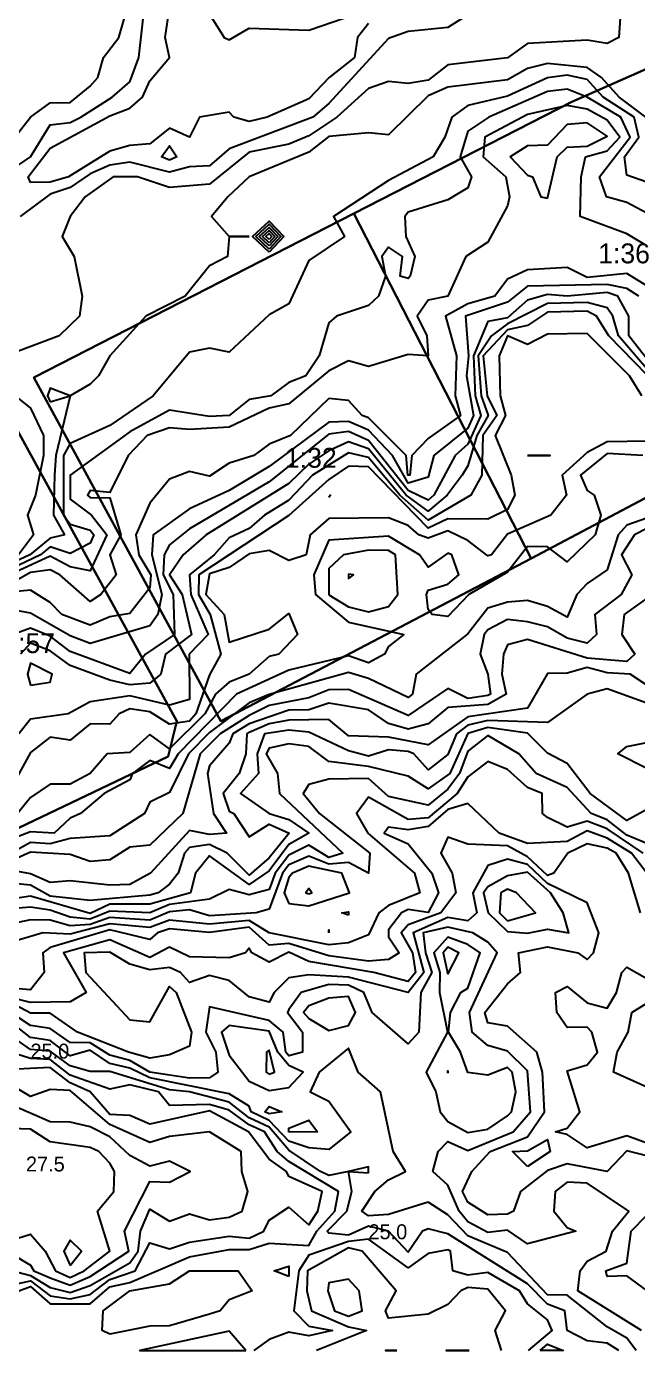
# Model space of a CAD drawing. Header units: metres. Extents: x 304729 to 308942, y 6403920 to 6405836.
# Drawn here: x 305325.6 to 305387.1, y 6404300 to 6404433.1 of the extents above; entities that cross this region are included whole.
import ezdxf

# ---------------------------------------------------------------- set-up
doc = ezdxf.new("R2010")
doc.units = ezdxf.units.M
for name, color, linetype in [('HOJDKURVOR_GRUND', 4, 'Continuous'), ('HOJDKURVOR_STOD', 6, 'Continuous'), ('HOJDKURVOR_TEXT', 2, 'Continuous'), ('TOMTBETECKNINGAR', 3, 'Continuous'), ('TOMTER_1945', 1, 'Continuous')]:
    doc.layers.add(name, color=color, linetype=linetype)

msp = doc.modelspace()

# ---------------------------------------------------------------- linework, layer by layer
at = {"layer": 'HOJDKURVOR_GRUND'}
for points in [[(305290, 6404415.44, 11), (305292, 6404415.65, 11), (305296, 6404414.89, 11), (305298, 6404415.53, 11), (305300, 6404415.22, 11), (305304, 6404415.53, 11), (305306, 6404415.24, 11), (305308, 6404414.51, 11), (305312, 6404415.41, 11), (305314, 6404414.36, 11), (305316, 6404415.81, 11), (305320, 6404416.94, 11), (305324, 6404418.63, 11), (305326, 6404420, 11), (305328, 6404423.23, 11), (305330, 6404423.47, 11), (305331.06, 6404424, 11), (305334.21, 6404426, 11), (305336, 6404427.56, 11), (305336.91, 6404430, 11), (305337.58, 6404436, 11)], [(305326, 6404417.43, 10.5), (305325.77, 6404418, 10.5), (305328, 6404420.89, 10.5), (305334, 6404424.14, 10.5), (305336, 6404424.91, 10.5), (305337.28, 6404426, 10.5), (305338, 6404427.65, 10.5), (305340, 6404430, 10.5), (305339.54, 6404432, 10.5), (305340, 6404434.92, 10.5)], [(305296, 6404415.9, 11.5), (305300, 6404418.3, 11.5), (305306, 6404417.19, 11.5), (305310, 6404418.14, 11.5), (305314, 6404417.18, 11.5), (305316.88, 6404418, 11.5), (305318, 6404419.27, 11.5), (305320, 6404418.97, 11.5), (305322, 6404419.17, 11.5), (305323.5, 6404420, 11.5), (305324.42, 6404422, 11.5), (305326, 6404424, 11.5), (305328, 6404425.45, 11.5), (305330, 6404425.47, 11.5), (305332, 6404427.11, 11.5), (305332.77, 6404428, 11.5), (305333.36, 6404430, 11.5), (305334.9, 6404432, 11.5), (305335.45, 6404434, 11.5)], [(305385.33, 6404434, 11.5), (305385.2, 6404432, 11.5), (305384, 6404431.4, 11.5), (305382, 6404431.75, 11.5), (305376, 6404431.42, 11.5), (305374, 6404429.95, 11.5), (305368, 6404429.26, 11.5), (305366, 6404427.72, 11.5), (305364, 6404427.37, 11.5), (305362, 6404427.6, 11.5), (305360, 6404426.88, 11.5), (305356.83, 6404424, 11.5), (305354, 6404422.13, 11.5), (305352, 6404421.28, 11.5), (305348, 6404420.47, 11.5), (305344, 6404417.27, 11.5), (305340, 6404416.93, 11.5), (305336.77, 6404418, 11.5), (305334.33, 6404418, 11.5), (305331.5, 6404416, 11.5), (305330, 6404414, 11.5), (305329.2, 6404412, 11.5), (305330.4, 6404410, 11.5), (305331.2, 6404406, 11.5), (305330.92, 6404404, 11.5), (305328.89, 6404402, 11.5), (305324, 6404400.18, 11.5)], [(305370, 6404434.29, 11), (305368, 6404433, 11), (305364, 6404432.61, 11), (305362, 6404431.92, 11), (305356, 6404425.39, 11), (305354.39, 6404424, 11), (305346, 6404420.82, 11), (305344, 6404419.1, 11), (305342, 6404419, 11), (305340, 6404418.48, 11), (305336, 6404419.47, 11), (305334, 6404419.17, 11), (305332, 6404418.3, 11), (305330, 6404416.92, 11), (305328, 6404416.26, 11), (305324.96, 6404414, 11)], [(305360, 6404433.43, 10.5), (305358.89, 6404432, 10.5), (305358.6, 6404430, 10.5), (305356.05, 6404428, 10.5), (305354, 6404425.83, 10.5), (305349.82, 6404424, 10.5), (305348, 6404423.56, 10.5), (305346.46, 6404424, 10.5), (305346, 6404424.5, 10.5), (305343, 6404424, 10.5), (305342, 6404422, 10.5), (305340, 6404422.91, 10.5), (305338, 6404421.31, 10.5), (305336, 6404421.15, 10.5), (305334, 6404420.59, 10.5), (305329.84, 6404418, 10.5), (305328, 6404417.45, 10.5), (305326, 6404417.43, 10.5)], [(305344, 6404434.36, 10.5), (305345.5, 6404432, 10.5), (305346, 6404431.78, 10.5), (305348, 6404432.94, 10.5), (305354, 6404432.76, 10.5), (305357.62, 6404434, 10.5)], [(305387.91, 6404424, 12), (305385.21, 6404426, 12), (305383.44, 6404428, 12), (305382, 6404429.01, 12), (305378, 6404429.39, 12), (305376, 6404428.88, 12), (305374, 6404427.74, 12), (305368, 6404427.02, 12), (305366, 6404426.16, 12), (305362, 6404422.24, 12), (305360, 6404422.43, 12), (305356, 6404422.05, 12), (305354, 6404420.47, 12), (305348, 6404418, 12), (305345.85, 6404416, 12), (305344.22, 6404414, 12), (305346, 6404412, 12), (305348, 6404412, 12)], [(305388, 6404414.34, 13), (305386, 6404415.41, 13), (305383.94, 6404416, 13), (305383.23, 6404418, 13), (305386.34, 6404422, 13), (305385.39, 6404424, 13), (305382, 6404426, 13), (305380, 6404426.82, 13), (305378, 6404426.58, 13), (305372.12, 6404424, 13), (305370, 6404422.59, 13), (305369.23, 6404420, 13), (305370.38, 6404418, 13), (305370, 6404416.89, 13), (305368, 6404415.69, 13), (305364, 6404414.46, 13), (305363.67, 6404414, 13), (305363.75, 6404412, 13), (305364.67, 6404410, 13), (305364.2, 6404408, 13), (305364, 6404407.79, 13), (305363.2, 6404408, 13), (305363.41, 6404410, 13), (305362, 6404410.92, 13), (305361.33, 6404410, 13), (305361.7, 6404408, 13), (305361, 6404406, 13), (305360, 6404405.07, 13), (305356.8, 6404404, 13), (305356, 6404403.33, 13), (305355.04, 6404400, 13), (305353.69, 6404398, 13), (305352, 6404397.33, 13), (305350.17, 6404396, 13), (305348, 6404395.63, 13), (305346, 6404394, 13), (305344, 6404393.92, 13), (305340, 6404394.55, 13), (305336, 6404392.36, 13), (305330, 6404388, 13), (305330, 6404385.58, 13), (305332.15, 6404384, 13), (305333.67, 6404382, 13), (305332, 6404378.39, 13), (305330, 6404378.79, 13), (305328, 6404379.86, 13), (305324, 6404378.03, 13)], [(305388, 6404411.08, 13.5), (305386, 6404412.27, 13.5), (305381.29, 6404414, 13.5), (305381.4, 6404418, 13.5), (305381.82, 6404420, 13.5), (305384, 6404420.61, 13.5), (305385.28, 6404422, 13.5), (305384, 6404423.71, 13.5), (305382, 6404424.8, 13.5), (305380, 6404425.16, 13.5), (305376, 6404424.28, 13.5), (305371.7, 6404422, 13.5), (305371.54, 6404420, 13.5), (305373.81, 6404418, 13.5), (305374.19, 6404416, 13.5), (305374, 6404415.09, 13.5), (305372, 6404411.43, 13.5), (305369.78, 6404410, 13.5), (305368, 6404406, 13.5), (305366, 6404405.6, 13.5), (305364.89, 6404404, 13.5), (305365.86, 6404402, 13.5), (305366, 6404400, 13.5), (305364, 6404400.14, 13.5), (305360, 6404398.95, 13.5), (305358, 6404399.51, 13.5), (305356, 6404398.51, 13.5), (305352, 6404395.18, 13.5), (305350, 6404394.73, 13.5), (305346, 6404392.85, 13.5), (305342, 6404392.59, 13.5), (305340, 6404392.77, 13.5), (305337.74, 6404392, 13.5), (305335.83, 6404390, 13.5), (305334, 6404386.25, 13.5), (305332, 6404386.45, 13.5), (305331.74, 6404386, 13.5), (305332, 6404385.77, 13.5), (305334, 6404385.73, 13.5), (305335.09, 6404382, 13.5), (305334, 6404380, 13.5), (305334.62, 6404378, 13.5), (305333.08, 6404376, 13.5), (305332, 6404375.3, 13.5), (305328.97, 6404378, 13.5), (305328, 6404378.49, 13.5), (305326, 6404378.23, 13.5), (305324, 6404377.08, 13.5)], [(305378, 6404415.87, 14), (305378.97, 6404420, 14), (305380, 6404420.97, 14), (305382, 6404421.09, 14), (305384, 6404422.1, 14), (305382, 6404423.43, 14), (305380, 6404423.28, 14), (305378, 6404421.19, 14), (305376, 6404421.13, 14), (305374.24, 6404420, 14), (305376, 6404418.17, 14), (305376.5, 6404418, 14), (305377.33, 6404416, 14), (305378, 6404415.87, 14)], [(305340, 6404419.69, 10.5), (305339.19, 6404420, 10.5), (305340, 6404421.13, 10.5), (305340.74, 6404420, 10.5), (305340, 6404419.69, 10.5)], [(305350, 6404410.42, 11.5), (305348.34, 6404412, 11.5), (305350, 6404413.54, 11.5), (305351.48, 6404412, 11.5), (305350, 6404410.42, 11.5)], [(305350, 6404410.74, 11), (305348.67, 6404412, 11), (305350, 6404413.23, 11), (305351.18, 6404412, 11), (305350, 6404410.74, 11)], [(305350, 6404411.06, 10.5), (305349.01, 6404412, 10.5), (305350, 6404412.92, 10.5), (305350.88, 6404412, 10.5), (305350, 6404411.06, 10.5)], [(305350, 6404411.7, 9.5), (305349.68, 6404412, 9.5), (305350, 6404412.29, 9.5), (305350.28, 6404412, 9.5), (305350, 6404411.7, 9.5)], [(305348, 6404412, 12), (305346, 6404412, 12), (305345.82, 6404410, 12), (305344, 6404409.05, 12), (305341.57, 6404406, 12), (305337.6, 6404404, 12), (305334, 6404400, 12), (305332.84, 6404398, 12), (305332, 6404397.16, 12), (305330, 6404396, 12), (305328.55, 6404390, 12), (305328.41, 6404388, 12), (305328.33, 6404384, 12), (305329.41, 6404382, 12), (305328, 6404381.67, 12), (305325.93, 6404380, 12), (305324, 6404379.09, 12)], [(305388, 6404407.05, 14), (305386, 6404408.27, 14), (305382, 6404407.88, 14), (305380, 6404408.89, 14), (305376, 6404408.64, 14), (305374, 6404407.71, 14), (305372.7, 6404406, 14), (305370, 6404405.24, 14), (305367.76, 6404404, 14), (305368.84, 6404400, 14), (305368.73, 6404396, 14), (305369.26, 6404394, 14), (305366, 6404391.68, 14), (305364.36, 6404390, 14), (305364.16, 6404388, 14), (305363.95, 6404388, 14), (305363.78, 6404390, 14), (305360, 6404393.78, 14), (305359.36, 6404394, 14), (305358, 6404395.52, 14), (305356, 6404395.7, 14), (305352.15, 6404392, 14), (305350, 6404391.13, 14), (305348.47, 6404390, 14), (305346, 6404389.21, 14), (305344, 6404387.9, 14), (305342, 6404388.36, 14), (305340, 6404387.62, 14), (305338, 6404385.2, 14), (305336.6, 6404382, 14), (305336.89, 6404380, 14), (305338.1, 6404378, 14), (305338, 6404376.67, 14), (305336, 6404374.1, 14), (305334, 6404373.78, 14), (305332, 6404372.94, 14), (305329.17, 6404374, 14), (305328, 6404375.21, 14), (305326, 6404376.45, 14), (305320, 6404375.87, 14)], [(305387.18, 6404406, 14.5), (305386, 6404406.78, 14.5), (305384, 6404407.18, 14.5), (305376, 6404407, 14.5), (305374, 6404405.41, 14.5), (305369.77, 6404404, 14.5), (305370.06, 6404400, 14.5), (305369.85, 6404398, 14.5), (305370.58, 6404394, 14.5), (305370, 6404392.75, 14.5), (305366.59, 6404390, 14.5), (305366, 6404387.81, 14.5), (305364, 6404387.21, 14.5), (305362.41, 6404390, 14.5), (305360, 6404392.53, 14.5), (305358, 6404393.39, 14.5), (305356, 6404393.34, 14.5), (305350, 6404388.88, 14.5), (305346, 6404386.46, 14.5), (305342, 6404384.62, 14.5), (305338.34, 6404382, 14.5), (305338.2, 6404380, 14.5), (305339.21, 6404376, 14.5), (305338.81, 6404374, 14.5), (305338, 6404372.85, 14.5), (305332, 6404371.08, 14.5), (305330, 6404371.84, 14.5), (305326, 6404374.14, 14.5), (305322, 6404374.88, 14.5)], [(305388, 6404398.09, 16), (305384.19, 6404402, 16), (305382.95, 6404404, 16), (305382, 6404404.5, 16), (305378, 6404404.4, 16), (305376, 6404403.07, 16), (305374, 6404402.63, 16), (305371.54, 6404400, 16), (305371.93, 6404396, 16), (305372.91, 6404394, 16), (305371.51, 6404392, 16), (305371.41, 6404388, 16), (305370.3, 6404386, 16), (305366, 6404383.49, 16), (305363.16, 6404386, 16), (305360, 6404389.77, 16), (305358, 6404390.24, 16), (305354.36, 6404388, 16), (305352, 6404385.48, 16), (305349.55, 6404384, 16), (305348, 6404382.64, 16), (305346, 6404381.72, 16), (305344.47, 6404380, 16), (305342, 6404378, 16), (305342.14, 6404376, 16), (305343.87, 6404372, 16), (305341.95, 6404370, 16), (305342, 6404365.47, 16), (305340, 6404364.9, 16), (305336, 6404365.82, 16), (305332, 6404365.21, 16), (305329.8, 6404364, 16), (305326, 6404363.48, 16), (305324.83, 6404362, 16)], [(305390, 6404396.34, 15.5), (305385.15, 6404402, 15.5), (305384.58, 6404404, 15.5), (305384, 6404404.84, 15.5), (305382, 6404405.36, 15.5), (305378, 6404405.28, 15.5), (305374, 6404403.23, 15.5), (305372.37, 6404402, 15.5), (305371.05, 6404400, 15.5), (305371.33, 6404396, 15.5), (305372.04, 6404394, 15.5), (305370.91, 6404392, 15.5), (305370, 6404388.93, 15.5), (305369.44, 6404388, 15.5), (305367.92, 6404386, 15.5), (305366, 6404384.4, 15.5), (305363.79, 6404386, 15.5), (305360, 6404390.64, 15.5), (305358, 6404391.36, 15.5), (305356, 6404390.47, 15.5), (305354, 6404389.12, 15.5), (305352, 6404387.16, 15.5), (305343.66, 6404382, 15.5), (305341.37, 6404380, 15.5), (305339.99, 6404378, 15.5), (305341.26, 6404376, 15.5), (305342.2, 6404372, 15.5), (305339.59, 6404370, 15.5), (305339.12, 6404368, 15.5), (305338, 6404367.1, 15.5), (305336, 6404366.93, 15.5), (305334, 6404367.41, 15.5), (305330, 6404368.86, 15.5), (305328, 6404370.33, 15.5), (305326, 6404371.11, 15.5), (305325.01, 6404370, 15.5)], [(305387.5, 6404396, 16.5), (305386.27, 6404398, 16.5), (305382, 6404402.25, 16.5), (305378, 6404402.2, 16.5), (305376, 6404401.14, 16.5), (305374, 6404402.02, 16.5), (305373.14, 6404400, 16.5), (305373.24, 6404396, 16.5), (305373.79, 6404394, 16.5), (305372.75, 6404392, 16.5), (305374.37, 6404388, 16.5), (305374.73, 6404386, 16.5), (305374, 6404384.55, 16.5), (305372, 6404383.6, 16.5), (305368, 6404383.63, 16.5), (305366, 6404382.69, 16.5), (305360, 6404388.86, 16.5), (305358, 6404388.9, 16.5), (305356, 6404387.57, 16.5), (305352, 6404383.95, 16.5), (305342.94, 6404378, 16.5), (305342.89, 6404376, 16.5), (305344.08, 6404374, 16.5), (305345.14, 6404370, 16.5), (305344, 6404367.94, 16.5), (305342.64, 6404364, 16.5), (305342, 6404363.28, 16.5), (305340, 6404362.96, 16.5), (305338, 6404364.23, 16.5), (305336, 6404364.52, 16.5), (305334.92, 6404364, 16.5), (305334, 6404362.97, 16.5), (305332, 6404363.02, 16.5), (305330, 6404361.35, 16.5), (305328, 6404361.68, 16.5), (305326, 6404360.11, 16.5), (305322, 6404352.89, 16.5)], [(305328, 6404395.38, 12), (305330, 6404396, 12), (305328, 6404396.77, 12), (305327.71, 6404396, 12), (305328, 6404395.38, 12)], [(305324.46, 6404396, 11.5), (305326, 6404394.75, 11.5), (305327.31, 6404392, 11.5), (305327.32, 6404390, 11.5), (305326.5, 6404386, 11.5), (305325.69, 6404384, 11.5), (305326.32, 6404382, 11.5), (305324.81, 6404380, 11.5)], [(305382, 6404396, 16.5), (305382, 6404396, 16.5)], [(305388, 6404391.43, 17), (305384, 6404391.35, 17), (305382, 6404390.29, 17), (305379.48, 6404388, 17), (305379.92, 6404386, 17), (305378.33, 6404384, 17), (305374, 6404382.08, 17), (305372.36, 6404380, 17), (305372, 6404379.9, 17), (305370, 6404381.43, 17), (305368, 6404382.41, 17), (305366, 6404381.66, 17), (305365.07, 6404382, 17), (305364, 6404382.94, 17), (305362, 6404383.73, 17), (305356, 6404383.64, 17), (305354.15, 6404382, 17), (305353.75, 6404380, 17), (305352, 6404379.42, 17), (305350, 6404380.43, 17), (305348, 6404380.11, 17), (305346, 6404378.71, 17), (305344, 6404378.1, 17), (305343.65, 6404376, 17), (305345.47, 6404374, 17), (305346, 6404371.23, 17), (305350, 6404372.53, 17), (305352, 6404374.09, 17), (305352.86, 6404372, 17), (305351, 6404370, 17), (305350, 6404369.78, 17), (305348, 6404368, 17), (305346, 6404367.18, 17), (305344.62, 6404366, 17), (305343.54, 6404364, 17), (305340, 6404360.48, 17), (305338, 6404361.94, 17), (305336, 6404360.14, 17), (305333.71, 6404360, 17), (305332, 6404358, 17), (305330, 6404356.93, 17), (305328, 6404356.94, 17), (305326, 6404355.6, 17), (305322, 6404350.71, 17)], [(305376, 6404390, 16.5), (305378.29, 6404390, 16.5), (305376, 6404390, 16.5)], [(305356, 6404385.78, 17), (305356.17, 6404386, 17), (305356, 6404385.78, 17)], [(305388, 6404383.7, 18), (305386, 6404382.98, 18), (305385.12, 6404382, 18), (305384, 6404378.48, 18), (305382, 6404377.1, 18), (305380.97, 6404376, 18), (305380, 6404373.72, 18), (305378, 6404374.81, 18), (305376, 6404375.4, 18), (305374, 6404375.24, 18), (305372, 6404374.63, 18), (305370, 6404372.07, 18), (305364.8, 6404368, 18), (305364.44, 6404366, 18), (305364, 6404365.64, 18), (305360, 6404367.56, 18), (305358, 6404368.17, 18), (305350, 6404365.96, 18), (305348, 6404365.12, 18), (305344, 6404362.13, 18), (305341.9, 6404360, 18), (305340, 6404356.11, 18), (305338, 6404355.12, 18), (305337.47, 6404354, 18), (305334, 6404351.73, 18), (305330, 6404351.48, 18), (305328, 6404350.94, 18), (305326, 6404351.08, 18), (305320, 6404347.75, 18)], [(305388, 6404382.64, 18.5), (305386.75, 6404382, 18.5), (305385.45, 6404380, 18.5), (305386.5, 6404378, 18.5), (305385.41, 6404376, 18.5), (305382.76, 6404374, 18.5), (305382.94, 6404372, 18.5), (305382, 6404371.13, 18.5), (305380, 6404371.62, 18.5), (305378, 6404372.75, 18.5), (305376, 6404373.25, 18.5), (305374, 6404373.49, 18.5), (305372, 6404372.46, 18.5), (305371.63, 6404372, 18.5), (305371.22, 6404370, 18.5), (305372, 6404368, 18.5), (305372.28, 6404366, 18.5), (305372, 6404365.84, 18.5), (305370, 6404365.56, 18.5), (305368, 6404366.55, 18.5), (305364, 6404363.86, 18.5), (305358, 6404366.47, 18.5), (305356, 6404366.44, 18.5), (305354, 6404365.63, 18.5), (305350, 6404364.86, 18.5), (305348, 6404363.86, 18.5), (305345.1, 6404362, 18.5), (305343.07, 6404360, 18.5), (305341.32, 6404354, 18.5), (305338, 6404350.8, 18.5), (305336, 6404350.61, 18.5), (305334, 6404349.35, 18.5), (305332, 6404349.16, 18.5), (305330, 6404349.88, 18.5), (305326, 6404350.1, 18.5), (305322, 6404348.34, 18.5)], [(305356, 6404375.97, 18), (305358, 6404374.77, 18), (305360, 6404374.27, 18), (305362, 6404374.8, 18), (305362.94, 6404376, 18), (305362.71, 6404380, 18), (305362, 6404380.45, 18), (305360, 6404380.47, 18), (305357.5, 6404380, 18), (305356, 6404378.64, 18), (305356, 6404375.97, 18)], [(305358, 6404377.6, 18.5), (305358.5, 6404378, 18.5), (305358, 6404378.04, 18.5), (305358, 6404377.6, 18.5)], [(305388.55, 6404376, 19), (305385.73, 6404374, 19), (305385.5, 6404372, 19), (305386.78, 6404370, 19), (305386, 6404369.28, 19), (305382, 6404369.62, 19), (305376, 6404371.47, 19), (305374, 6404370.94, 19), (305373.6, 6404370, 19), (305373.41, 6404368, 19), (305373.84, 6404366, 19), (305372, 6404364.94, 19), (305368, 6404364.64, 19), (305366, 6404363, 19), (305364, 6404362.47, 19), (305362, 6404363.03, 19), (305360, 6404364.43, 19), (305356, 6404365.1, 19), (305354, 6404364.41, 19), (305352, 6404364.37, 19), (305348, 6404363.01, 19), (305346.36, 6404362, 19), (305346, 6404361.07, 19), (305344, 6404358.78, 19), (305343.81, 6404358, 19), (305344.41, 6404354, 19), (305345.71, 6404352, 19), (305344, 6404351.88, 19), (305342, 6404352.29, 19), (305338.07, 6404348, 19), (305336, 6404346.86, 19), (305334, 6404346.77, 19), (305330, 6404347.23, 19), (305328, 6404347.04, 19), (305326, 6404347.91, 19), (305324, 6404348.3, 19)], [(305388, 6404366.9, 19.5), (305386.32, 6404368, 19.5), (305384, 6404368.13, 19.5), (305382, 6404368.67, 19.5), (305380, 6404368.09, 19.5), (305378, 6404368.06, 19.5), (305376, 6404364.57, 19.5), (305370, 6404363.7, 19.5), (305366, 6404360.89, 19.5), (305362, 6404361.65, 19.5), (305358, 6404361.79, 19.5), (305356, 6404363.43, 19.5), (305352, 6404363.39, 19.5), (305350, 6404363.01, 19.5), (305348, 6404362.15, 19.5), (305347.75, 6404362, 19.5), (305347.67, 6404360, 19.5), (305346.98, 6404358, 19.5), (305345.37, 6404356, 19.5), (305346, 6404354.21, 19.5), (305346.46, 6404354, 19.5), (305348, 6404351.63, 19.5), (305350, 6404352.91, 19.5), (305352.04, 6404352, 19.5), (305350, 6404349.53, 19.5), (305348, 6404347.78, 19.5), (305345.79, 6404350, 19.5), (305344, 6404350.87, 19.5), (305342, 6404350.56, 19.5), (305341.48, 6404350, 19.5), (305340.87, 6404348, 19.5), (305340, 6404346.88, 19.5), (305338.84, 6404346, 19.5), (305338, 6404345.77, 19.5), (305332, 6404345.24, 19.5), (305328, 6404345.69, 19.5), (305326, 6404346.79, 19.5), (305324, 6404347, 19.5)], [(305326, 6404366.9, 16), (305328, 6404367.2, 16), (305328.19, 6404368, 16), (305326, 6404369.1, 16), (305325.69, 6404368, 16), (305326, 6404366.9, 16)], [(305388, 6404350.97, 21), (305386, 6404351.82, 21), (305384, 6404353.35, 21), (305382.39, 6404354, 21), (305380, 6404356.62, 21), (305376.88, 6404358, 21), (305375.12, 6404360, 21), (305372, 6404361.82, 21), (305370, 6404360.25, 21), (305369.16, 6404358, 21), (305368, 6404356.45, 21), (305366, 6404354.84, 21), (305362, 6404355.71, 21), (305360, 6404357.5, 21), (305356, 6404357.46, 21), (305354, 6404356.92, 21), (305353.44, 6404356, 21), (305355.07, 6404354, 21), (305360.15, 6404350, 21), (305360, 6404348, 21), (305358, 6404349.05, 21), (305356, 6404348.9, 21), (305354, 6404349.69, 21), (305352, 6404348.82, 21), (305351.37, 6404348, 21), (305350, 6404344.36, 21), (305348.71, 6404344, 21), (305344, 6404343.71, 21), (305342, 6404344.31, 21), (305340, 6404344.11, 21), (305338, 6404343.26, 21), (305334, 6404343.53, 21), (305332, 6404342.82, 21), (305330, 6404342.71, 21), (305328, 6404343.26, 21), (305326, 6404343.29, 21), (305322, 6404342.47, 21)], [(305388, 6404354.4, 20.5), (305386, 6404353.29, 20.5), (305382.29, 6404356, 20.5), (305380, 6404359.03, 20.5), (305378, 6404360.06, 20.5), (305376, 6404362.06, 20.5), (305372, 6404362.65, 20.5), (305370, 6404362.03, 20.5), (305368.18, 6404358, 20.5), (305366, 6404356.48, 20.5), (305364, 6404357.75, 20.5), (305360, 6404358.71, 20.5), (305356, 6404359.22, 20.5), (305354, 6404360.73, 20.5), (305352, 6404361, 20.5), (305350, 6404360.57, 20.5), (305349.72, 6404360, 20.5), (305350.84, 6404358, 20.5), (305351.04, 6404356, 20.5), (305357.42, 6404350, 20.5), (305356, 6404349.57, 20.5), (305354, 6404350.81, 20.5), (305352, 6404349.8, 20.5), (305350.62, 6404348, 20.5), (305350, 6404346.36, 20.5), (305348, 6404345.8, 20.5), (305346, 6404346.36, 20.5), (305344, 6404345.38, 20.5), (305340, 6404344.83, 20.5), (305338, 6404344, 20.5), (305334, 6404344.18, 20.5), (305332, 6404343.37, 20.5), (305330, 6404343.56, 20.5), (305328, 6404344.27, 20.5), (305326, 6404344.56, 20.5), (305324, 6404344.41, 20.5)], [(305387.63, 6404350, 21.5), (305384, 6404352.46, 21.5), (305382, 6404353.21, 21.5), (305380, 6404352.63, 21.5), (305378, 6404353.58, 21.5), (305377.52, 6404354, 21.5), (305377.47, 6404356, 21.5), (305376, 6404356.61, 21.5), (305374, 6404358.4, 21.5), (305372, 6404359.21, 21.5), (305370, 6404357.69, 21.5), (305368.93, 6404356, 21.5), (305366, 6404353.57, 21.5), (305364, 6404353.39, 21.5), (305360, 6404355.64, 21.5), (305358.8, 6404354, 21.5), (305359.95, 6404352, 21.5), (305364.62, 6404348, 21.5), (305365.18, 6404346, 21.5), (305362, 6404344.75, 21.5), (305361.05, 6404344, 21.5), (305360, 6404341.8, 21.5), (305358, 6404340.98, 21.5), (305356, 6404340.79, 21.5), (305350, 6404342, 21.5), (305348, 6404343.24, 21.5), (305344, 6404342.86, 21.5), (305340, 6404343.28, 21.5), (305338, 6404342.52, 21.5), (305334, 6404342.91, 21.5), (305330, 6404341.87, 21.5), (305327.25, 6404342, 21.5), (305324, 6404341.02, 21.5)], [(305388, 6404348, 22), (305386.47, 6404350, 22), (305384, 6404351.52, 22), (305382, 6404352.25, 22), (305380, 6404351.18, 22), (305376, 6404350.98, 22), (305373.16, 6404352, 22), (305370, 6404355, 22), (305368, 6404354.4, 22), (305366, 6404352.68, 22), (305364, 6404352.34, 22), (305362, 6404352.63, 22), (305361.58, 6404352, 22), (305364, 6404350.93, 22), (305366.37, 6404348, 22), (305367.06, 6404346, 22), (305366, 6404344.05, 22), (305364, 6404344.35, 22), (305363.33, 6404344, 22), (305362, 6404342.29, 22), (305362, 6404341.58, 22), (305363.09, 6404340, 22), (305362, 6404339.31, 22), (305360, 6404339.15, 22), (305356, 6404339.69, 22), (305352, 6404340.92, 22), (305350, 6404340.77, 22), (305348, 6404342.55, 22), (305344, 6404342.02, 22), (305340, 6404342.41, 22), (305338.77, 6404342, 22), (305338, 6404341.33, 22), (305334, 6404342.28, 22), (305328, 6404340.51, 22), (305327.26, 6404340, 22), (305327.37, 6404338, 22), (305326, 6404336.27, 22), (305324, 6404336.42, 22)], [(305388, 6404319.56, 23), (305386, 6404320.06, 23), (305384, 6404318, 23), (305380, 6404318.76, 23), (305378, 6404318.11, 23), (305375.28, 6404316, 23), (305374.58, 6404314, 23), (305374, 6404313.71, 23), (305372, 6404313.63, 23), (305370, 6404314.93, 23), (305369.46, 6404316, 23), (305370.41, 6404318, 23), (305372.25, 6404320, 23), (305376, 6404321.47, 23), (305377.71, 6404324, 23), (305377.49, 6404328, 23), (305376.94, 6404330, 23), (305374, 6404332.6, 23), (305372, 6404332.94, 23), (305371.72, 6404334, 23), (305374, 6404336.88, 23), (305375.31, 6404338, 23), (305375.08, 6404340, 23), (305378, 6404340.57, 23), (305381.07, 6404340, 23), (305382, 6404339.3, 23), (305382.64, 6404340, 23), (305383.17, 6404342, 23), (305382, 6404345, 23), (305378, 6404346.96, 23), (305376, 6404348.85, 23), (305374, 6404349.4, 23), (305372, 6404348.75, 23), (305370.49, 6404346, 23), (305370.91, 6404344, 23), (305370, 6404343.2, 23), (305368, 6404343.55, 23), (305364.51, 6404342, 23), (305365.57, 6404338, 23), (305364, 6404336, 23), (305358, 6404337.54, 23), (305354, 6404337.77, 23), (305352, 6404337.48, 23), (305350.52, 6404336, 23), (305350, 6404335.04, 23), (305348, 6404335.55, 23), (305346, 6404337.2, 23), (305344, 6404337.71, 23), (305342, 6404337, 23), (305341.08, 6404338, 23), (305340, 6404338.52, 23), (305338, 6404338.29, 23), (305336, 6404338.84, 23), (305334, 6404340.05, 23), (305331.42, 6404340, 23), (305331.57, 6404338, 23), (305336, 6404333.24, 23), (305338, 6404333.06, 23), (305340, 6404336.6, 23), (305340.67, 6404336, 23), (305342.2, 6404332, 23), (305342, 6404330.6, 23), (305340, 6404329.73, 23), (305338, 6404329.4, 23), (305335.88, 6404330, 23), (305330.75, 6404332, 23), (305328, 6404333.91, 23), (305326, 6404333.92, 23), (305322, 6404336.02, 23)], [(305352, 6404344.94, 21.5), (305354, 6404344.7, 21.5), (305358.09, 6404346, 21.5), (305357.31, 6404348, 21.5), (305354, 6404348.71, 21.5), (305352.36, 6404348, 21.5), (305352, 6404347.56, 21.5), (305351.53, 6404346, 21.5), (305352, 6404344.94, 21.5)], [(305376, 6404341.97, 23.5), (305378, 6404342.35, 23.5), (305380.17, 6404342, 23.5), (305379.57, 6404344, 23.5), (305378.32, 6404346, 23.5), (305376, 6404348.08, 23.5), (305374, 6404347.73, 23.5), (305372, 6404346.62, 23.5), (305371.57, 6404346, 23.5), (305372.04, 6404344, 23.5), (305374, 6404342.13, 23.5), (305376, 6404341.97, 23.5)], [(305354, 6404345.9, 22), (305354.29, 6404346, 22), (305354, 6404346.44, 22), (305353.69, 6404346, 22), (305354, 6404345.9, 22)], [(305374, 6404343.2, 24), (305376.79, 6404344, 24), (305374.88, 6404346, 24), (305374, 6404346.4, 24), (305373.33, 6404346, 24), (305373.17, 6404344, 24), (305374, 6404343.2, 24)], [(305358, 6404343.76, 21), (305357.33, 6404344, 21), (305358, 6404344.11, 21), (305358, 6404343.76, 21)], [(305387.46, 6404302, 23.5), (305381.06, 6404306, 23.5), (305381.3, 6404308, 23.5), (305382, 6404309, 23.5), (305383.91, 6404310, 23.5), (305384.55, 6404312, 23.5), (305386.18, 6404314, 23.5), (305386, 6404314.15, 23.5), (305382, 6404316.81, 23.5), (305380, 6404316.93, 23.5), (305378.77, 6404316, 23.5), (305378.63, 6404314, 23.5), (305380, 6404312.38, 23.5), (305380.86, 6404312, 23.5), (305376, 6404310.72, 23.5), (305374, 6404312.1, 23.5), (305372, 6404311.85, 23.5), (305370, 6404312.95, 23.5), (305369.14, 6404314, 23.5), (305368, 6404316.62, 23.5), (305366.46, 6404318, 23.5), (305367, 6404320, 23.5), (305368, 6404321, 23.5), (305370, 6404320.11, 23.5), (305374.56, 6404322, 23.5), (305376.29, 6404324, 23.5), (305376, 6404328.11, 23.5), (305374, 6404330.09, 23.5), (305372, 6404330.65, 23.5), (305370.42, 6404332, 23.5), (305370.18, 6404334, 23.5), (305372.94, 6404340, 23.5), (305372, 6404341.05, 23.5), (305370.51, 6404342, 23.5), (305368, 6404342.57, 23.5), (305365.5, 6404342, 23.5), (305365.74, 6404340, 23.5), (305366.39, 6404338, 23.5), (305365.28, 6404336, 23.5), (305365.08, 6404332, 23.5), (305364, 6404330.82, 23.5), (305360.38, 6404334, 23.5), (305359.54, 6404336, 23.5), (305358, 6404336.72, 23.5), (305356, 6404336.79, 23.5), (305353.23, 6404336, 23.5), (305352, 6404334.27, 23.5), (305351.85, 6404334, 23.5), (305353.35, 6404332, 23.5), (305353.36, 6404330, 23.5), (305352, 6404329.63, 23.5), (305351.69, 6404330, 23.5), (305351.41, 6404332, 23.5), (305350, 6404333.18, 23.5), (305344, 6404334.57, 23.5), (305343.63, 6404332, 23.5), (305344.65, 6404330, 23.5), (305344.86, 6404328, 23.5), (305344, 6404327.41, 23.5), (305342, 6404327.37, 23.5), (305338, 6404327.97, 23.5), (305336, 6404329.17, 23.5), (305334, 6404329.69, 23.5), (305332, 6404330.93, 23.5), (305330, 6404330.96, 23.5), (305328, 6404332.37, 23.5), (305326, 6404332.67, 23.5), (305322, 6404335.3, 23.5)], [(305356, 6404341.98, 21), (305356, 6404342.29, 21), (305356, 6404341.98, 21)], [(305370, 6404321.93, 24), (305372, 6404322.25, 24), (305374, 6404323.58, 24), (305374.4, 6404324, 24), (305374.84, 6404326, 24), (305374.45, 6404328, 24), (305374, 6404328.45, 24), (305372, 6404327.67, 24), (305370, 6404327.94, 24), (305369.26, 6404330, 24), (305368.05, 6404332, 24), (305368.24, 6404334, 24), (305369.28, 6404336, 24), (305370, 6404336.43, 24), (305371.22, 6404340, 24), (305370, 6404340.82, 24), (305368, 6404341.57, 24), (305366.57, 6404340, 24), (305367.17, 6404338, 24), (305367.16, 6404336, 24), (305367.94, 6404332, 24), (305365.82, 6404328, 24), (305366.79, 6404326, 24), (305367.21, 6404324, 24), (305368, 6404323.03, 24), (305370, 6404321.93, 24)], [(305368, 6404337.84, 24.5), (305369.08, 6404340, 24.5), (305368, 6404340.54, 24.5), (305367.51, 6404340, 24.5), (305368, 6404337.84, 24.5)], [(305354, 6404333.37, 24), (305356, 6404332.18, 24), (305358, 6404332.67, 24), (305358.7, 6404334, 24), (305358, 6404335.6, 24), (305356, 6404335.44, 24), (305354, 6404334.64, 24), (305353.45, 6404334, 24), (305354, 6404333.37, 24)], [(305388, 6404326.48, 22), (305384.64, 6404328, 22), (305385.03, 6404330, 22), (305386.12, 6404332, 22), (305386.48, 6404334, 22), (305388, 6404334.93, 22)], [(305386.93, 6404300, 24), (305386, 6404301.25, 24), (305384, 6404302.39, 24), (305380, 6404305.55, 24), (305378, 6404305.61, 24), (305374, 6404309.84, 24), (305370, 6404311.53, 24), (305368, 6404313.65, 24), (305366, 6404314.92, 24), (305362, 6404313.69, 24), (305360, 6404313.54, 24), (305359.32, 6404314, 24), (305360.65, 6404316, 24), (305362, 6404317.17, 24), (305363.73, 6404318, 24), (305362.5, 6404320, 24), (305361.2, 6404326, 24), (305358.95, 6404328, 24), (305358, 6404330.4, 24), (305355.04, 6404328, 24), (305354.13, 6404326, 24), (305356, 6404325.07, 24), (305358.23, 6404322, 24), (305356, 6404320.22, 24), (305354, 6404320.37, 24), (305352, 6404321.05, 24), (305350, 6404323.13, 24), (305348.19, 6404324, 24), (305348, 6404324.56, 24), (305346, 6404325.8, 24), (305338, 6404327.41, 24), (305336, 6404328.38, 24), (305334, 6404328.87, 24), (305332, 6404330.21, 24), (305330, 6404329.64, 24), (305328, 6404331.18, 24), (305326, 6404331.46, 24), (305322, 6404334.58, 24)], [(305348, 6404327.09, 24), (305350, 6404326.13, 24), (305352, 6404326.45, 24), (305353.42, 6404328, 24), (305352, 6404328.66, 24), (305350.89, 6404330, 24), (305350, 6404332.11, 24), (305346, 6404332.68, 24), (305345.21, 6404332, 24), (305346, 6404329.68, 24), (305348, 6404327.09, 24)], [(305385.17, 6404300, 24.5), (305384, 6404300.75, 24.5), (305382, 6404300.97, 24.5), (305380, 6404302, 24.5), (305379.76, 6404304, 24.5), (305378, 6404304.67, 24.5), (305376, 6404306.69, 24.5), (305368, 6404311.74, 24.5), (305366, 6404312.25, 24.5), (305365.43, 6404312, 24.5), (305364, 6404309.9, 24.5), (305362, 6404312, 24.5), (305360, 6404312.5, 24.5), (305358, 6404311.61, 24.5), (305356, 6404311.79, 24.5), (305355.86, 6404312, 24.5), (305357.83, 6404314, 24.5), (305358.32, 6404316, 24.5), (305358, 6404318, 24.5), (305356, 6404317.6, 24.5), (305355.19, 6404318, 24.5), (305352, 6404320.13, 24.5), (305350, 6404322.46, 24.5), (305348, 6404323.39, 24.5), (305346, 6404324.98, 24.5), (305342, 6404326.01, 24.5), (305340, 6404326.21, 24.5), (305334, 6404328.05, 24.5), (305332, 6404328.06, 24.5), (305330, 6404328.63, 24.5), (305328, 6404330.11, 24.5), (305326, 6404330.28, 24.5), (305324, 6404331.67, 24.5)], [(305350, 6404327.8, 24.5), (305350.55, 6404328, 24.5), (305350, 6404330.2, 24.5), (305349.76, 6404330, 24.5), (305349.71, 6404328, 24.5), (305350, 6404327.8, 24.5)], [(305324, 6404306.56, 25.5), (305326, 6404306.99, 25.5), (305328, 6404305.49, 25.5), (305330, 6404305.18, 25.5), (305332, 6404305.64, 25.5), (305334, 6404307.13, 25.5), (305336.55, 6404308, 25.5), (305338, 6404310.82, 25.5), (305340, 6404310.24, 25.5), (305342, 6404310.89, 25.5), (305346, 6404311.49, 25.5), (305348, 6404311.31, 25.5), (305349.46, 6404312, 25.5), (305350, 6404313.1, 25.5), (305352, 6404314.42, 25.5), (305354, 6404312.65, 25.5), (305354.91, 6404314, 25.5), (305355.33, 6404316, 25.5), (305352, 6404317.5, 25.5), (305351.74, 6404318, 25.5), (305350, 6404319.25, 25.5), (305347.93, 6404322, 25.5), (305344, 6404324.09, 25.5), (305338, 6404322.77, 25.5), (305336, 6404323.64, 25.5), (305334, 6404323.74, 25.5), (305332, 6404326, 25.5), (305330, 6404326.91, 25.5), (305328, 6404328.47, 25.5), (305324, 6404328.25, 25.5)], [(305368, 6404327.88, 24.5), (305368, 6404328.13, 24.5), (305368, 6404327.88, 24.5)], [(305322, 6404308.58, 26), (305326, 6404307.54, 26), (305328, 6404306.35, 26), (305330, 6404305.84, 26), (305332, 6404306.55, 26), (305336, 6404308.81, 26), (305336.85, 6404310, 26), (305337.08, 6404312, 26), (305338, 6404314.21, 26), (305340, 6404313, 26), (305342, 6404313.75, 26), (305344, 6404313.14, 26), (305346, 6404313.41, 26), (305347.3, 6404314, 26), (305347.88, 6404316, 26), (305347.26, 6404318, 26), (305347.18, 6404320, 26), (305344, 6404322, 26), (305340, 6404321.51, 26), (305338, 6404320.91, 26), (305334, 6404322.74, 26), (305330, 6404326.13, 26), (305328, 6404326.25, 26), (305326, 6404325.55, 26), (305324, 6404326.74, 26)], [(305328, 6404307.32, 26.5), (305330, 6404306.58, 26.5), (305332, 6404307.43, 26.5), (305335.89, 6404310, 26.5), (305335.47, 6404312, 26.5), (305338, 6404317, 26.5), (305340, 6404316.92, 26.5), (305342.07, 6404318, 26.5), (305340, 6404319.04, 26.5), (305338, 6404318.55, 26.5), (305336, 6404319.6, 26.5), (305334, 6404321.48, 26.5), (305332, 6404322.48, 26.5), (305330, 6404322.96, 26.5), (305328, 6404322.98, 26.5), (305324, 6404324.72, 26.5)], [(305350, 6404323.79, 23.5), (305349.56, 6404324, 23.5), (305350, 6404324.52, 23.5), (305351.28, 6404324, 23.5), (305350, 6404323.79, 23.5)], [(305352, 6404321.96, 23.5), (305352, 6404322.36, 23.5), (305354, 6404323.17, 23.5), (305354.88, 6404322, 23.5), (305352, 6404321.96, 23.5)], [(305330, 6404307.34, 27), (305331.41, 6404308, 27), (305334, 6404310, 27), (305332.73, 6404314, 27), (305334.38, 6404316, 27), (305334.46, 6404318, 27), (305334, 6404318.82, 27), (305332.87, 6404320, 27), (305332, 6404320.4, 27), (305328, 6404320.98, 27), (305326, 6404322.24, 27), (305324, 6404322.33, 27), (305322, 6404321.55, 27), (305320, 6404322.36, 27), (305319.55, 6404322, 27), (305318.15, 6404318, 27), (305318.47, 6404316, 27), (305321.17, 6404312, 27), (305322, 6404311.36, 27), (305324, 6404311.06, 27), (305326, 6404311.69, 27), (305327.47, 6404310, 27), (305328.52, 6404308, 27), (305330, 6404307.34, 27)], [(305360, 6404317.85, 24.5), (305360, 6404318.46, 24.5), (305358, 6404318, 24.5), (305360, 6404317.85, 24.5)], [(305390, 6404304.55, 23), (305386, 6404307.5, 23), (305384, 6404307.43, 23), (305383.87, 6404308, 23), (305386, 6404308.77, 23), (305386.42, 6404312, 23), (305388, 6404313.62, 23)], [(305324, 6404309.8, 26.5), (305326, 6404308.58, 26.5), (305326.33, 6404308, 26.5), (305328, 6404307.32, 26.5)], [(305373.38, 6404300, 25.5), (305372.74, 6404302, 25.5), (305373.8, 6404304, 25.5), (305372, 6404306.17, 25.5), (305370, 6404306.33, 25.5), (305369.3, 6404306, 25.5), (305368, 6404304.63, 25.5), (305366, 6404303.67, 25.5), (305362, 6404303.26, 25.5), (305361.7, 6404304, 25.5), (305362.78, 6404306, 25.5), (305359.37, 6404310, 25.5), (305358, 6404310.33, 25.5), (305353.86, 6404308, 25.5), (305353.79, 6404306, 25.5), (305354.26, 6404304, 25.5), (305358, 6404302.37, 25.5), (305359.79, 6404302, 25.5), (305354.76, 6404300, 25.5)], [(305352, 6404307.44, 24.5), (305350.5, 6404308, 24.5), (305352, 6404308.49, 24.5), (305352, 6404307.44, 24.5)], [(305334, 6404301.64, 24.5), (305333.22, 6404302, 24.5), (305333.33, 6404304, 24.5), (305336, 6404306, 24.5), (305340, 6404306.69, 24.5), (305342, 6404308, 24.5), (305346.89, 6404308, 24.5), (305348.29, 6404306, 24.5), (305346, 6404305.08, 24.5), (305345.07, 6404304, 24.5), (305344, 6404303.66, 24.5), (305340, 6404302.49, 24.5), (305338, 6404302.46, 24.5), (305334, 6404301.64, 24.5)], [(305358, 6404303.47, 26), (305359.37, 6404304, 26), (305359.08, 6404306, 26), (305358, 6404307.18, 26), (305356, 6404306.8, 26), (305355.91, 6404306, 26), (305356.59, 6404304, 26), (305358, 6404303.47, 26)], [(305326, 6404304, 24.5), (305326, 6404304, 24.5)], [(305377.26, 6404300, 24.5), (305378, 6404300.65, 24.5), (305379.6, 6404300, 24.5), (305377.26, 6404300, 24.5)], [(305362.86, 6404300, 26), (305361.71, 6404300, 26), (305362.86, 6404300, 26)], [(305370.12, 6404300, 26), (305367.82, 6404300, 26), (305370.12, 6404300, 26)]]:
    msp.add_polyline3d(points, dxfattribs=at)
at = {"layer": 'HOJDKURVOR_STOD'}
for points in [[(305388, 6404417.45, 12.5), (305386, 6404418.17, 12.5), (305385.75, 6404420, 12.5), (305387.21, 6404422, 12.5), (305386.74, 6404424, 12.5), (305383.61, 6404426, 12.5), (305382, 6404427.79, 12.5), (305380, 6404428.24, 12.5), (305378, 6404427.95, 12.5), (305374, 6404426.1, 12.5), (305370, 6404425.18, 12.5), (305368.38, 6404424, 12.5), (305367.67, 6404422, 12.5), (305366.5, 6404420, 12.5), (305362, 6404417.62, 12.5), (305356.5, 6404414, 12.5), (305357.6, 6404412, 12.5), (305354, 6404409.6, 12.5), (305352, 6404405.25, 12.5), (305350, 6404404.14, 12.5), (305346, 6404400.36, 12.5), (305344, 6404400.77, 12.5), (305342, 6404400.38, 12.5), (305338.33, 6404396, 12.5), (305334, 6404393, 12.5), (305330, 6404391.2, 12.5), (305329.34, 6404390, 12.5), (305329.31, 6404384, 12.5), (305330, 6404383.09, 12.5), (305332, 6404382.48, 12.5), (305332.38, 6404382, 12.5), (305332, 6404381.17, 12.5), (305330, 6404380.13, 12.5), (305328, 6404380.79, 12.5), (305327.02, 6404380, 12.5), (305324, 6404378.56, 12.5)], [(305350, 6404411.38, 10), (305349.35, 6404412, 10), (305350, 6404412.6, 10), (305350.58, 6404412, 10), (305350, 6404411.38, 10)], [(305390, 6404397.12, 15), (305386.19, 6404402, 15), (305386.2, 6404404, 15), (305385.09, 6404406, 15), (305384, 6404406.39, 15), (305380, 6404406.02, 15), (305378, 6404406.18, 15), (305376, 6404405.61, 15), (305374, 6404403.83, 15), (305372, 6404403.46, 15), (305370.55, 6404400, 15), (305370.72, 6404396, 15), (305371.3, 6404394, 15), (305370, 6404391.13, 15), (305368.72, 6404390, 15), (305366.59, 6404386, 15), (305366, 6404385.51, 15), (305364, 6404386.48, 15), (305360, 6404391.5, 15), (305358, 6404392.41, 15), (305356, 6404392.12, 15), (305350, 6404387.35, 15), (305342, 6404382.6, 15), (305340, 6404381.02, 15), (305339.45, 6404380, 15), (305339.36, 6404378, 15), (305340.36, 6404376, 15), (305340.48, 6404372, 15), (305337.58, 6404370, 15), (305336, 6404368.07, 15), (305330, 6404370.28, 15), (305328, 6404371.82, 15), (305326, 6404372.62, 15), (305324.25, 6404372, 15)], [(305387.6, 6404390, 17.5), (305384, 6404390.19, 17.5), (305381.34, 6404388, 17.5), (305382, 6404386.48, 17.5), (305382.71, 6404386, 17.5), (305383.36, 6404384, 17.5), (305382.8, 6404382, 17.5), (305380, 6404379.3, 17.5), (305378, 6404380.8, 17.5), (305376, 6404380.85, 17.5), (305374, 6404378.26, 17.5), (305370.09, 6404376, 17.5), (305368, 6404373.79, 17.5), (305366.4, 6404374, 17.5), (305366, 6404374.5, 17.5), (305365.83, 6404376, 17.5), (305366, 6404376.46, 17.5), (305368, 6404377.04, 17.5), (305369.1, 6404378, 17.5), (305368.4, 6404380, 17.5), (305368, 6404380.17, 17.5), (305366, 6404378.77, 17.5), (305365.14, 6404380, 17.5), (305362, 6404381.86, 17.5), (305356, 6404381.46, 17.5), (305354.5, 6404378, 17.5), (305354.68, 6404376, 17.5), (305358, 6404373.22, 17.5), (305363.57, 6404372, 17.5), (305362, 6404370.78, 17.5), (305361.62, 6404370, 17.5), (305360, 6404369.14, 17.5), (305358, 6404369.83, 17.5), (305352, 6404368.39, 17.5), (305346.74, 6404366, 17.5), (305340.87, 6404360, 17.5), (305340, 6404358.53, 17.5), (305338, 6404359.32, 17.5), (305336.26, 6404358, 17.5), (305336, 6404357.38, 17.5), (305333.43, 6404356, 17.5), (305331.05, 6404354, 17.5), (305330, 6404353.53, 17.5), (305328.39, 6404352, 17.5), (305326, 6404352.16, 17.5), (305324, 6404351.38, 17.5)], [(305388, 6404365.08, 20), (305384, 6404366.52, 20), (305382, 6404366, 20), (305378, 6404363.14, 20), (305372, 6404363.34, 20), (305370, 6404362.87, 20), (305368.87, 6404362, 20), (305368, 6404359.91, 20), (305366, 6404358.38, 20), (305364.56, 6404360, 20), (305364, 6404360.22, 20), (305362, 6404360.38, 20), (305360, 6404359.75, 20), (305358, 6404360.3, 20), (305354, 6404362.18, 20), (305352, 6404362.37, 20), (305349.55, 6404362, 20), (305348.8, 6404360, 20), (305348.94, 6404358, 20), (305347.14, 6404356, 20), (305350, 6404354, 20), (305352, 6404353.4, 20), (305354, 6404352, 20), (305352, 6404350.88, 20), (305350, 6404348.23, 20), (305348, 6404346.84, 20), (305344, 6404349.74, 20), (305342.6, 6404348, 20), (305342.11, 6404346, 20), (305338, 6404344.88, 20), (305334, 6404344.86, 20), (305332, 6404343.93, 20), (305326, 6404345.67, 20), (305322, 6404345.08, 20)], [(305384, 6404362, 20), (305384, 6404362, 20)], [(305388, 6404358.5, 20), (305385.1, 6404360, 20), (305386, 6404360.74, 20), (305388, 6404361.13, 20)], [(305387.35, 6404344, 22.5), (305386.15, 6404348, 22.5), (305384.91, 6404350, 22.5), (305384, 6404350.51, 22.5), (305382, 6404350.93, 22.5), (305380.06, 6404350, 22.5), (305378.65, 6404348, 22.5), (305378, 6404347.76, 22.5), (305376, 6404349.63, 22.5), (305374, 6404350.73, 22.5), (305370, 6404350.9, 22.5), (305368, 6404351.6, 22.5), (305367.27, 6404350, 22.5), (305368.41, 6404348, 22.5), (305368.8, 6404346, 22.5), (305367.29, 6404344, 22.5), (305364, 6404342.81, 22.5), (305363.3, 6404342, 22.5), (305364.44, 6404340, 22.5), (305364.72, 6404338, 22.5), (305364, 6404337.09, 22.5), (305360.53, 6404338, 22.5), (305354, 6404339.12, 22.5), (305352, 6404340.05, 22.5), (305350, 6404339.03, 22.5), (305348.27, 6404340, 22.5), (305348, 6404340.46, 22.5), (305347.62, 6404340, 22.5), (305346, 6404339.49, 22.5), (305342, 6404339.58, 22.5), (305340, 6404340.56, 22.5), (305338, 6404339.51, 22.5), (305334, 6404341.3, 22.5), (305329.31, 6404340, 22.5), (305331.62, 6404336, 22.5), (305330, 6404335.07, 22.5), (305326, 6404334.99, 22.5), (305324, 6404335.49, 22.5)], [(305388, 6404320.85, 22.5), (305386, 6404321.58, 22.5), (305382, 6404320.37, 22.5), (305380, 6404321.73, 22.5), (305378.8, 6404322, 22.5), (305380, 6404322.35, 22.5), (305381.27, 6404324, 22.5), (305380, 6404328.13, 22.5), (305382, 6404328.71, 22.5), (305383.05, 6404330, 22.5), (305382.46, 6404332, 22.5), (305382, 6404332.5, 22.5), (305380, 6404332.46, 22.5), (305378.95, 6404334, 22.5), (305378.82, 6404336, 22.5), (305380, 6404336.61, 22.5), (305382, 6404334.95, 22.5), (305384, 6404334.43, 22.5), (305384.96, 6404336, 22.5), (305385.47, 6404338, 22.5), (305386, 6404338.53, 22.5), (305388, 6404337.4, 22.5)], [(305324.82, 6404306, 25), (305326, 6404306.45, 25), (305328, 6404304.7, 25), (305332, 6404304.71, 25), (305334, 6404306.41, 25), (305336, 6404306.85, 25), (305342, 6404309.41, 25), (305346, 6404310.16, 25), (305348, 6404310.16, 25), (305350, 6404310.8, 25), (305354, 6404310.55, 25), (305354.82, 6404312, 25), (305356.61, 6404314, 25), (305356.99, 6404316, 25), (305352, 6404319.02, 25), (305350.82, 6404320, 25), (305349.53, 6404322, 25), (305348, 6404322.69, 25), (305346, 6404324.16, 25), (305344, 6404324.74, 25), (305340, 6404324.65, 25), (305338.87, 6404326, 25), (305336, 6404326.71, 25), (305334, 6404326.29, 25), (305330, 6404327.7, 25), (305328, 6404329.27, 25), (305326, 6404329.35, 25), (305324, 6404330, 25)], [(305376, 6404318.5, 22.5), (305374.5, 6404320, 22.5), (305376, 6404320.08, 22.5), (305378, 6404321.2, 22.5), (305378.27, 6404320, 22.5), (305376, 6404318.5, 22.5)], [(305330, 6404308.56, 27.5), (305331.12, 6404310, 27.5), (305330, 6404311.09, 27.5), (305329.36, 6404310, 27.5), (305330, 6404308.56, 27.5)], [(305376.09, 6404300, 25), (305378.48, 6404302, 25), (305378, 6404303.07, 25), (305376, 6404304.71, 25), (305375.18, 6404306, 25), (305372, 6404307.86, 25), (305370, 6404307.59, 25), (305368.48, 6404308, 25), (305368.25, 6404310, 25), (305368, 6404310.13, 25), (305366, 6404309.76, 25), (305364, 6404308.32, 25), (305360, 6404311.19, 25), (305358, 6404310.97, 25), (305354, 6404309.59, 25), (305353.01, 6404308, 25), (305352.51, 6404304, 25), (305354, 6404302.46, 25), (305356.39, 6404302, 25), (305354, 6404301.47, 25), (305352, 6404301.86, 25), (305350, 6404301.1, 25), (305348.48, 6404300, 25)], [(305347.67, 6404300, 25), (305346, 6404301.94, 25), (305337, 6404300, 25), (305347.67, 6404300, 25)]]:
    msp.add_polyline3d(points, dxfattribs=at)
at = {"layer": 'TOMTER_1945'}
msp.add_lwpolyline([(305407.718, 6404396.208), (305376.365, 6404379.622), (305376.365, 6404379.622), (305345.143, 6404363.268), (305326.357, 6404397.815), (305358.53, 6404414.306), (305380.455, 6404425.542), (305392.459, 6404430.853)], dxfattribs=at)
for points in [[(305376.365, 6404379.622), (305407.718, 6404396.208), (305392.459, 6404430.853), (305380.455, 6404425.542), (305358.53, 6404414.306), (305376.365, 6404379.622)], [(305376.365, 6404379.622), (305358.53, 6404414.306), (305326.357, 6404397.815), (305345.143, 6404363.268), (305376.365, 6404379.622)], [(305316.578, 6404348.64), (305311.269, 6404345.88), (305289.687, 6404341.561), (305269.691, 6404364.422), (305269.125, 6404365.069), (305283.411, 6404376.379), (305296.422, 6404382.961), (305322.739, 6404395.991), (305340.74, 6404363.276), (305339.87, 6404359.739), (305316.578, 6404348.64)], [(305316.578, 6404348.64), (305339.87, 6404359.739), (305340.74, 6404363.276), (305322.739, 6404395.991), (305296.422, 6404382.961), (305316.578, 6404348.64)]]:
    msp.add_lwpolyline(points, close=True, dxfattribs=at)

# ---------------------------------------------------------------- texts
at = {"layer": 'HOJDKURVOR_TEXT'}
for s, p in [('25.0', (305326, 6404329.35, 25)), ('27.5', (305325.55, 6404318, 27.5)), ('25.0', (305360, 6404311.19, 25))]:
    msp.add_text(s, height=1.5, dxfattribs=at).set_placement(p)
at = {"layer": 'TOMTBETECKNINGAR'}
for s, p in [('1:36', (305383.105, 6404409.306)), ('1:32', (305351.599, 6404388.753)), ('1:57', (305323.27, 6404370.121))]:
    msp.add_text(s, height=2, dxfattribs=at).set_placement(p)

doc.saveas('drawing.dxf')
